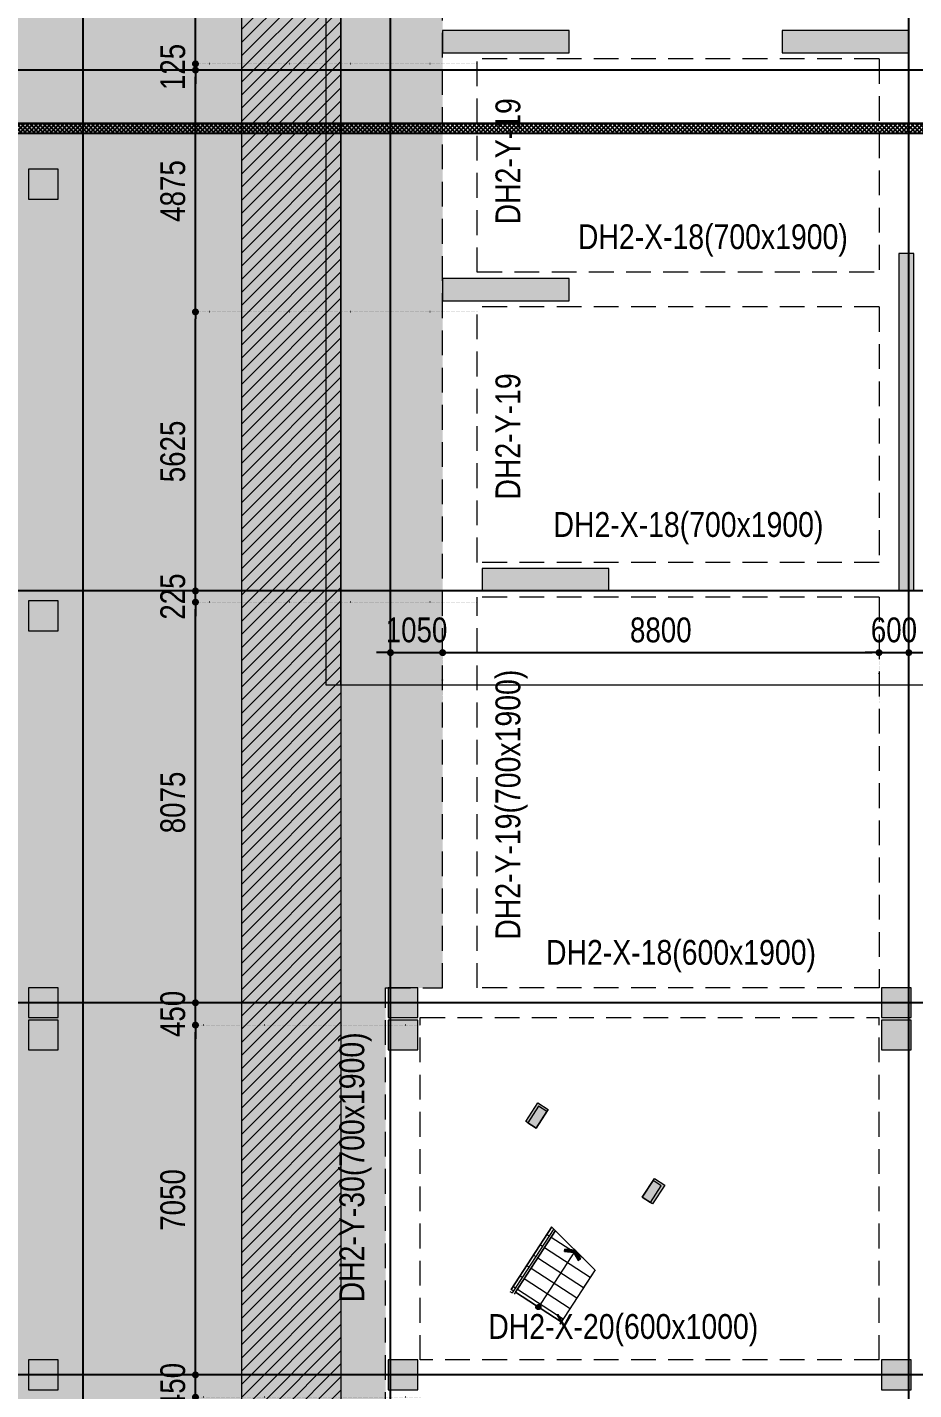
# Model space of a CAD drawing. Header units: millimetres. Extents: x 2356525 to 2927188, y -665534 to -417818.
# Drawn here: x 2771814 to 2789689, y -552231 to -524769 of the extents above; entities that cross this region are included whole.
import ezdxf
from ezdxf.enums import TextEntityAlignment as Align
from ezdxf.xclip import XClip

# ---------------------------------------------------------------- set-up
doc = ezdxf.new("R2010")
doc.units = ezdxf.units.MM
doc.header["$LTSCALE"] = 200
doc.header["$MEASUREMENT"] = 0
doc.header["$XCLIPFRAME"] = 0
for name, pattern in [('$1$HIDDEN', [0.375, 0.25, -0.125]), ('CHG_XX_Damsan_Ham 2$0$CHG_XX_Damsan_Ham 2$0$HIDDEN', [0.375, 0.25, -0.125]), ('CHG_XX_Damsan_Ham 2$0$MB Ham 2$0$Hidden21', [3, 2, -1]), ('CHG_XX_Luoi truc$0$MB_Luoi truc$0$Center101', [13, 10, -1, 1, -1]), ('DOT2', [0.125, 0, -0.125])]:
    doc.linetypes.add(name, pattern=pattern)
doc.layers.get('0').update_dxf_attribs({"lineweight": 9})
doc.layers.get('Defpoints').update_dxf_attribs({"color": 10, "lineweight": 0})
for name, color, linetype, lineweight in [('$0$KTV', 47, 'Continuous', 9), ("$1$'S_General_Hidden_1 Thin", 1, '$1$HIDDEN', 18), ('CHG_XX_Cot_Ham 2$0$NS-Pier-H2', 150, 'Continuous', 13), ('CHG_XX_Cot_Ham 2$0$NS-Pier-H2 @ 1', 150, 'Continuous', 13), ('CHG_XX_Cot_Ham 2$0$NS-Pier-H2 @ 150', 150, 'Continuous', 13), ("CHG_XX_Damsan_Ham 2$0$CHG_XX_Damsan_Ham 2$0$'S_General_Hidden_1 Thin", 1, 'CHG_XX_Damsan_Ham 2$0$CHG_XX_Damsan_Ham 2$0$HIDDEN', 18), ('CHG_XX_Damsan_Ham 2$0$CHG_XX_Damsan_Ham 2$0$DBAO', 3, 'Continuous', 13), ('CHG_XX_Damsan_Ham 2$0$CHG_XX_Damsan_Ham 2$0$DTE-MEP-H-SLAB TEXT', 3, 'Continuous', 0), ('CHG_XX_Damsan_Ham 2$0$CHG_XX_Damsan_Ham 2$0$HATCH', 154, 'Continuous', 9), ('CHG_XX_Damsan_Ham 2$0$CHG_XX_Damsan_Ham 2$0$mach ngung thi cong', 6, 'Continuous', 13), ('CHG_XX_Damsan_Ham 2$0$CHG_XX_Damsan_Ham 2$0$Start hatch', 8, 'Continuous', 25), ('CHG_XX_Damsan_Ham 2$0$HATCH', 57, 'Continuous', 9), ('CHG_XX_Damsan_Ham 2$0$mach ngung thi cong', 6, 'Continuous', 13), ('CHG_XX_Damsan_Ham 2$0$tam cap ram', 8, 'Continuous', 5), ('DBAO', 90, 'Continuous', 13), ('TEXT P X', 1, 'Continuous', 9), ('TEXT P Y', 2, 'Continuous', 15)]:
    doc.layers.add(name, color=color, linetype=linetype, lineweight=lineweight)
for name, color, linetype, lineweight, plot in [('CHG_XX_Cot_Ham 2$0$NS-Column-H2', 90, 'Continuous', 13, False), ('CHG_XX_Cot_Ham 2$0$NS-Column-H2 @ 1', 90, 'Continuous', 13, False), ('CHG_XX_Cot_Ham 2$0$NS-Column-H2 @ 150', 90, 'Continuous', 13, False)]:
    doc.layers.add(name, color=color, linetype=linetype, lineweight=lineweight, plot=plot)
for name, color, linetype in [("CHG_XX_Damsan_Ham 2$0$CHG_XX_Damsan_Ham 2$0$'S_General_Hatch_8", 8, 'Continuous'), ('CHG_XX_Damsan_Ham 2$0$CHG_XX_Damsan_Ham 2$0$MEP-00-GENERAL-35', 2, 'Continuous'), ('CHG_XX_Damsan_Ham 2$0$MB Ham 2$0$Staircase', 30, 'Continuous'), ('CHG_XX_Damsan_Ham 2$0$MB Ham 2$0$Staircase Hidden', 34, 'CHG_XX_Damsan_Ham 2$0$MB Ham 2$0$Hidden21'), ('CHG_XX_Luoi truc$0$Grid', 34, 'Continuous'), ('CHG_XX_Luoi truc$0$Grid Line', 251, 'CHG_XX_Luoi truc$0$MB_Luoi truc$0$Center101'), ('dim', 1, 'Continuous')]:
    doc.layers.add(name, color=color, linetype=linetype)
doc.styles.add('CHG_XX_Luoi truc$0$MB_Luoi truc$0$Grid A-F$0$VNI-HelveCB', font='')
doc.styles.add('MB_Luoi truc$0$Arial_C', font='arial.ttf', dxfattribs={"width": 0.8})
doc.styles.add('TTP-HelCon', font='')
doc.styles.get('CHG_XX_Luoi truc$0$MB_Luoi truc$0$Grid A-F$0$VNI-HelveCB').set_extended_font_data('VNI-Helve-Condense', bold=True)
doc.styles.get('TTP-HelCon').set_extended_font_data('VNI-Helve-Condense')
doc.dimstyles.new('200', dxfattribs={"dimscale": 200, "dimtxt": 2.5, "dimasz": 0.7, "dimexe": 0.0003, "dimexo": 0, "dimgap": 1, "dimtad": 1, "dimdec": 0, "dimzin": 12, "dimdsep": 46, "dimtxsty": 'MB_Luoi truc$0$Arial_C', "dimblk": 'MB_Luoi truc$0$_Dot', "dimcen": 0.5, "dimclrd": 256, "dimclre": 8, "dimclrt": 1, "dimadec": 0, "dimazin": 0, "dimtfac": 1, "dimtdec": 0, "dimtix": 1, "dimtmove": 2, "dimatfit": 3, "dimldrblk": 'MB_Luoi truc$0$HTT Arrow 30', "dimfxl": 1, "dimtolj": 1, "dimtzin": 0, "dimlwe": -1, "dimarcsym": 0})

# ---------------------------------------------------------------- blocks, each defined once
blk = doc.blocks.new('*U865')
at = {"layer": 'CHG_XX_Cot_Ham 2$0$NS-Column-H2 @ 1'}
h = blk.add_hatch(color=256, dxfattribs=at)
h.dxf.hatch_style = 1
h.paths.add_polyline_path([(-300, -300), (-300, 300), (300, 300), (300, -300)])
at = {"layer": 'CHG_XX_Cot_Ham 2$0$NS-Column-H2 @ 150'}
h = blk.add_hatch(color=256, dxfattribs=at)
h.dxf.hatch_style = 1
h.paths.add_polyline_path([(-300, -300), (-300, 300), (300, 300), (300, -300)])
blk = doc.blocks.new('CHG_XX_Cot_Ham 2$0$HoBoi_C600x600')
at = {"layer": 'CHG_XX_Cot_Ham 2$0$NS-Column-H2'}
blk.add_lwpolyline([(300, -300), (300, 300), (-300, 300), (-300, -300)], close=True, dxfattribs=at)
blk.add_blockref('*U865', (0, 0), dxfattribs=at)
blk = doc.blocks.new('*U864')
at = {"layer": 'CHG_XX_Cot_Ham 2$0$NS-Pier-H2 @ 1'}
h = blk.add_hatch(color=256, dxfattribs=at)
h.dxf.hatch_style = 1
h.paths.add_polyline_path([(450, 0), (0, 0), (0, -2550), (450, -2550)])
at = {"layer": 'CHG_XX_Cot_Ham 2$0$NS-Pier-H2 @ 150'}
h = blk.add_hatch(color=256, dxfattribs=at)
h.dxf.hatch_style = 1
h.paths.add_polyline_path([(450, 0), (0, 0), (0, -2550), (450, -2550)])
blk = doc.blocks.new('CHG_XX_Cot_Ham 2$0$Block A_C450x2250')
at = {"layer": 'CHG_XX_Cot_Ham 2$0$NS-Pier-H2'}
blk.add_lwpolyline([(450, -2550), (0, -2550), (0, 0), (450, 0)], close=True, dxfattribs=at)
blk.add_blockref('*U864', (0, 0), dxfattribs=at)
blk = doc.blocks.new('*U835')
at = {"layer": 'CHG_XX_Luoi truc$0$Grid Line'}
blk.add_line((0, 0), (0, 608), dxfattribs=at)
at = {"layer": 'CHG_XX_Luoi truc$0$Grid', "lineweight": -2, "style": 'CHG_XX_Luoi truc$0$MB_Luoi truc$0$Grid A-F$0$VNI-HelveCB'}
for tag, p in [('GRIDSUB', (0, 617)), ('GRID', (0, -9))]:
    blk.add_attdef(tag, text='', height=5, dxfattribs=at).set_placement(p, align=Align.MIDDLE)
blk = doc.blocks.new('*U837')
at = {"layer": 'CHG_XX_Luoi truc$0$Grid Line'}
blk.add_line((0, 0), (0, 438), dxfattribs=at)
at = {"layer": 'CHG_XX_Luoi truc$0$Grid', "lineweight": -2, "style": 'CHG_XX_Luoi truc$0$MB_Luoi truc$0$Grid A-F$0$VNI-HelveCB'}
for tag, p in [('GRIDSUB', (0, 447)), ('GRID', (0, -9))]:
    blk.add_attdef(tag, text='', height=5, dxfattribs=at).set_placement(p, align=Align.MIDDLE)
blk = doc.blocks.new('CHG_XX_Luoi truc')
at = {"layer": 'CHG_XX_Luoi truc$0$Grid', "xscale": 300, "yscale": 300, "zscale": 300}
for p in [(70650, -12747), (76850, -12747), (87300, -12747)]:
    blk.add_blockref('*U835', p, dxfattribs=at)
at = {"layer": 'CHG_XX_Luoi truc$0$Grid', "xscale": 300.0000000000013, "yscale": 300.0000000000013, "zscale": 300.0000000000013, "rotation": 90}
for p in [(110703, 84350), (110703, 73850), (110703, 65550), (110703, 58050)]:
    blk.add_blockref('*U837', p, dxfattribs=at)
blk = doc.blocks.new('CHG_XX_Cot_Ham 2')
at = {"layer": 'CHG_XX_Cot_Ham 2$0$NS-Column-H2'}
h = blk.add_hatch(color=256, dxfattribs=at)
h.paths.add_polyline_path([(79820.7, 63534.7), (80030.4, 63398.6), (79785.5, 63021.1), (79575.7, 63157.1)])
h.paths.add_polyline_path([(82169.6, 62010.7), (82379.3, 61874.6), (82134.4, 61497.1), (81924.7, 61633.2)])
at = {"layer": 'CHG_XX_Cot_Ham 2$0$NS-Pier-H2'}
h = blk.add_hatch(color=256, dxfattribs=at)
h.dxf.hatch_style = 1
h.paths.add_polyline_path([(99639.2, 163400), (-10900, 163400), (-10900, 85450), (-300, 85450), (-300, 84050), (32350, 84050), (32350, -9000), (103575.5, -9000), (106050, -6022), (106050, 158254.3)])
h.paths.add_polyline_path([(99533.7, 163100), (105750, 158110.4), (105750, 90450), (105650, 90450), (105750, 90450), (105750, 13850), (105750, 13722.3), (105750, -5913.6), (103434.7, -8700), (93599.8, -8700), (93299.8, -8700), (32650, -8700), (32650, 84350), (0, 84350), (0, 85750), (-10600, 85750), (-10600, 163100), (93600, 163100)], flags=16)
h = blk.add_hatch(color=256, dxfattribs=at)
h.dxf.hatch_style = 1
h.paths.add_polyline_path([(87402.9, 80650), (87102.9, 80650), (87102.9, 73850), (87402.9, 73850)])
at = {"layer": 'CHG_XX_Cot_Ham 2$0$NS-Column-H2'}
for points in [[(79820.7, 63534.7), (80030.4, 63398.6), (79785.5, 63021.1), (79575.7, 63157.1), (79820.7, 63534.7)], [(82169.6, 62010.7), (82379.3, 61874.6), (82134.4, 61497.1), (81924.7, 61633.2), (82169.6, 62010.7)]]:
    blk.add_lwpolyline(points, dxfattribs=at)
at = {"layer": 'CHG_XX_Cot_Ham 2$0$NS-Pier-H2'}
blk.add_lwpolyline([(87400, 80650), (87100, 80650), (87100, 73850), (87400, 73850)], close=True, dxfattribs=at)
at = {"layer": 'CHG_XX_Cot_Ham 2$0$NS-Column-H2'}
for p in [(69850, 82050), (69850, 73350), (69850, 65550), (77100, 65550), (87050, 65550), (69850, 64900), (77100, 64900), (87050, 64900), (69850, 58050), (77100, 58050), (87050, 58050)]:
    blk.add_blockref('CHG_XX_Cot_Ham 2$0$HoBoi_C600x600', p, dxfattribs=at)
at = {"layer": 'CHG_XX_Cot_Ham 2$0$NS-Pier-H2'}
blk.add_blockref('CHG_XX_Luoi truc', (0, 0), dxfattribs=at)
at = {"layer": 'CHG_XX_Cot_Ham 2$0$NS-Pier-H2', "xscale": -1, "rotation": 90}
for p in [(77900, 85150), (84750, 85150), (77900, 80150), (78700, 74300)]:
    blk.add_blockref('CHG_XX_Cot_Ham 2$0$Block A_C450x2250', p, dxfattribs=at)
blk = doc.blocks.new('MB_Luoi truc$0$_Dot')
at = {"color": 0, "linetype": 'ByBlock', "lineweight": -2}
blk.add_line((-0.5, 0), (-1, 0), dxfattribs=at)
at = {"color": 0, "linetype": 'ByBlock', "const_width": 0.5}
blk.add_lwpolyline([(-0.25, 0, 1), (0.25, 0, 1)], format="xyb", close=True, dxfattribs=at)
blk = doc.blocks.new('*D236')
at = {"layer": 'Defpoints', "color": 0, "transparency": 16777216}
for p in [(2775206, -551931), (2779689, -551931), (2779739, -552381)]:
    blk.add_point(p, dxfattribs=at)
at = {"layer": 'dim', "lineweight": -2, "transparency": 16777216}
for p, q in [((2775206, -551791), (2775206, -551651)), ((2775206, -552381), (2775206, -551931)), ((2775206, -552521), (2775206, -552661))]:
    blk.add_line(p, q, dxfattribs=at)
at = {"layer": 'dim', "color": 8, "linetype": 'DOT2', "transparency": 16777216}
for p, q in [((2779689, -551931), (2775206, -551931)), ((2779739, -552381), (2775206, -552381))]:
    blk.add_line(p, q, dxfattribs=at)
at = {"layer": 'dim', "lineweight": -2, "transparency": 16777216, "xscale": 140, "yscale": 140, "zscale": 140}
for p, rotation in [((2775206, -551931), 270), ((2775206, -552381), 90)]:
    blk.add_blockref('MB_Luoi truc$0$_Dot', p, dxfattribs=dict(at, rotation=rotation))
at = {"layer": 'dim', "color": 1, "transparency": 16777216, "insert": (2774751, -552156), "char_height": 500, "attachment_point": 5, "rotation": 90, "style": 'MB_Luoi truc$0$Arial_C'}
blk.add_mtext('\\A1;450', dxfattribs=at)
blk = doc.blocks.new('MB_Luoi truc$0$HTT Arrow 30')
blk.add_hatch(color=256).paths.add_polyline_path([(-2.5, 0.375), (-2.5, -0.375), (0, 0)])
at = {"color": 0, "linetype": 'ByBlock', "lineweight": -2}
for p, q in [((0, 0), (-2.5, 0.375)), ((-2.5, -0.375), (-2.5, 0.375)), ((0, 0), (-2.5, -0.375))]:
    blk.add_line(p, q, dxfattribs=at)
blk = doc.blocks.new('*D237')
at = {"layer": 'Defpoints', "color": 0, "transparency": 16777216}
for p in [(2775206, -544881), (2779739, -544881), (2779689, -551931)]:
    blk.add_point(p, dxfattribs=at)
at = {"layer": 'dim', "color": 8, "linetype": 'DOT2', "transparency": 16777216}
for p, q in [((2779739, -544881), (2775206, -544881)), ((2779689, -551931), (2775206, -551931))]:
    blk.add_line(p, q, dxfattribs=at)
at = {"layer": 'dim', "lineweight": -2, "transparency": 16777216}
blk.add_line((2775206, -551791), (2775206, -545021), dxfattribs=at)
at = {"layer": 'dim', "lineweight": -2, "transparency": 16777216, "xscale": 140, "yscale": 140, "zscale": 140}
for p, rotation in [((2775206, -544881), 90), ((2775206, -551931), 270)]:
    blk.add_blockref('MB_Luoi truc$0$_Dot', p, dxfattribs=dict(at, rotation=rotation))
at = {"layer": 'dim', "color": 1, "transparency": 16777216, "insert": (2774751, -548406), "char_height": 500, "attachment_point": 5, "rotation": 90, "style": 'MB_Luoi truc$0$Arial_C'}
blk.add_mtext('\\A1;7050', dxfattribs=at)
blk = doc.blocks.new('*D238')
at = {"layer": 'Defpoints', "color": 0, "transparency": 16777216}
for p in [(2775206, -544431), (2779089, -544431), (2779739, -544881)]:
    blk.add_point(p, dxfattribs=at)
at = {"layer": 'dim', "lineweight": -2, "transparency": 16777216}
for p, q in [((2775206, -544291), (2775206, -544151)), ((2775206, -544881), (2775206, -544431)), ((2775206, -545021), (2775206, -545161))]:
    blk.add_line(p, q, dxfattribs=at)
at = {"layer": 'dim', "color": 8, "linetype": 'DOT2', "transparency": 16777216}
for p, q in [((2779089, -544431), (2775206, -544431)), ((2779739, -544881), (2775206, -544881))]:
    blk.add_line(p, q, dxfattribs=at)
at = {"layer": 'dim', "lineweight": -2, "transparency": 16777216, "xscale": 140, "yscale": 140, "zscale": 140}
for p, rotation in [((2775206, -544431), 270), ((2775206, -544881), 90)]:
    blk.add_blockref('MB_Luoi truc$0$_Dot', p, dxfattribs=dict(at, rotation=rotation))
at = {"layer": 'dim', "color": 1, "transparency": 16777216, "insert": (2774751, -544656), "char_height": 500, "attachment_point": 5, "rotation": 90, "style": 'MB_Luoi truc$0$Arial_C'}
blk.add_mtext('\\A1;450', dxfattribs=at)
blk = doc.blocks.new('*D239')
at = {"layer": 'Defpoints', "color": 0, "transparency": 16777216}
for p in [(2775206, -536356), (2780889, -536356), (2779089, -544431)]:
    blk.add_point(p, dxfattribs=at)
at = {"layer": 'dim', "color": 8, "linetype": 'DOT2', "transparency": 16777216}
for p, q in [((2780889, -536356), (2775206, -536356)), ((2779089, -544431), (2775206, -544431))]:
    blk.add_line(p, q, dxfattribs=at)
at = {"layer": 'dim', "lineweight": -2, "transparency": 16777216}
blk.add_line((2775206, -544291), (2775206, -536496), dxfattribs=at)
at = {"layer": 'dim', "lineweight": -2, "transparency": 16777216, "xscale": 140, "yscale": 140, "zscale": 140}
for p, rotation in [((2775206, -536356), 90), ((2775206, -544431), 270)]:
    blk.add_blockref('MB_Luoi truc$0$_Dot', p, dxfattribs=dict(at, rotation=rotation))
at = {"layer": 'dim', "color": 1, "transparency": 16777216, "insert": (2774751, -540394), "char_height": 500, "attachment_point": 5, "rotation": 90, "style": 'MB_Luoi truc$0$Arial_C'}
blk.add_mtext('\\A1;8075', dxfattribs=at)
blk = doc.blocks.new('*D240')
at = {"layer": 'Defpoints', "color": 0, "transparency": 16777216}
for p in [(2775206, -536131), (2780989, -536131), (2780889, -536356)]:
    blk.add_point(p, dxfattribs=at)
at = {"layer": 'dim', "lineweight": -2, "transparency": 16777216}
for p, q in [((2775206, -535991), (2775206, -535851)), ((2775206, -536356), (2775206, -536131)), ((2775206, -536496), (2775206, -536636))]:
    blk.add_line(p, q, dxfattribs=at)
at = {"layer": 'dim', "color": 8, "linetype": 'DOT2', "transparency": 16777216}
for p, q in [((2780989, -536131), (2775206, -536131)), ((2780889, -536356), (2775206, -536356))]:
    blk.add_line(p, q, dxfattribs=at)
at = {"layer": 'dim', "lineweight": -2, "transparency": 16777216, "xscale": 140, "yscale": 140, "zscale": 140}
for p, rotation in [((2775206, -536131), 270), ((2775206, -536356), 90)]:
    blk.add_blockref('MB_Luoi truc$0$_Dot', p, dxfattribs=dict(at, rotation=rotation))
at = {"layer": 'dim', "color": 1, "transparency": 16777216, "insert": (2774751, -536244), "char_height": 500, "attachment_point": 5, "rotation": 90, "style": 'MB_Luoi truc$0$Arial_C'}
blk.add_mtext('\\A1;225', dxfattribs=at)
blk = doc.blocks.new('*D241')
at = {"layer": 'Defpoints', "color": 0, "transparency": 16777216}
for p in [(2775206, -530506), (2780889, -530506), (2780989, -536131)]:
    blk.add_point(p, dxfattribs=at)
at = {"layer": 'dim', "color": 8, "linetype": 'DOT2', "transparency": 16777216}
for p, q in [((2780889, -530506), (2775206, -530506)), ((2780989, -536131), (2775206, -536131))]:
    blk.add_line(p, q, dxfattribs=at)
at = {"layer": 'dim', "lineweight": -2, "transparency": 16777216}
blk.add_line((2775206, -535991), (2775206, -530646), dxfattribs=at)
at = {"layer": 'dim', "lineweight": -2, "transparency": 16777216, "xscale": 140, "yscale": 140, "zscale": 140}
for p, rotation in [((2775206, -530506), 90), ((2775206, -536131), 270)]:
    blk.add_blockref('MB_Luoi truc$0$_Dot', p, dxfattribs=dict(at, rotation=rotation))
at = {"layer": 'dim', "color": 1, "transparency": 16777216, "insert": (2774751, -533319), "char_height": 500, "attachment_point": 5, "rotation": 90, "style": 'MB_Luoi truc$0$Arial_C'}
blk.add_mtext('\\A1;5625', dxfattribs=at)
blk = doc.blocks.new('*D242')
at = {"layer": 'Defpoints', "color": 0, "transparency": 16777216}
for p in [(2775206, -525631), (2780889, -525631), (2780889, -530506)]:
    blk.add_point(p, dxfattribs=at)
at = {"layer": 'dim', "color": 8, "linetype": 'DOT2', "transparency": 16777216}
for p, q in [((2780889, -525631), (2775206, -525631)), ((2780889, -530506), (2775206, -530506))]:
    blk.add_line(p, q, dxfattribs=at)
at = {"layer": 'dim', "lineweight": -2, "transparency": 16777216}
blk.add_line((2775206, -530366), (2775206, -525771), dxfattribs=at)
at = {"layer": 'dim', "lineweight": -2, "transparency": 16777216, "xscale": 140, "yscale": 140, "zscale": 140}
for p, rotation in [((2775206, -525631), 90), ((2775206, -530506), 270)]:
    blk.add_blockref('MB_Luoi truc$0$_Dot', p, dxfattribs=dict(at, rotation=rotation))
at = {"layer": 'dim', "color": 1, "transparency": 16777216, "insert": (2774751, -528069), "char_height": 500, "attachment_point": 5, "rotation": 90, "style": 'MB_Luoi truc$0$Arial_C'}
blk.add_mtext('\\A1;4875', dxfattribs=at)
blk = doc.blocks.new('*D243')
at = {"layer": 'Defpoints', "color": 0, "transparency": 16777216}
for p in [(2775206, -525506), (2780889, -525506), (2780889, -525631)]:
    blk.add_point(p, dxfattribs=at)
at = {"layer": 'dim', "lineweight": -2, "transparency": 16777216}
for p, q in [((2775206, -525366), (2775206, -525226)), ((2775206, -525631), (2775206, -525506)), ((2775206, -525771), (2775206, -525911))]:
    blk.add_line(p, q, dxfattribs=at)
at = {"layer": 'dim', "color": 8, "linetype": 'DOT2', "transparency": 16777216}
for p, q in [((2780889, -525506), (2775206, -525506)), ((2780889, -525631), (2775206, -525631))]:
    blk.add_line(p, q, dxfattribs=at)
at = {"layer": 'dim', "lineweight": -2, "transparency": 16777216, "xscale": 140, "yscale": 140, "zscale": 140}
for p, rotation in [((2775206, -525506), 270), ((2775206, -525631), 90)]:
    blk.add_blockref('MB_Luoi truc$0$_Dot', p, dxfattribs=dict(at, rotation=rotation))
at = {"layer": 'dim', "color": 1, "transparency": 16777216, "insert": (2774751, -525569), "char_height": 500, "attachment_point": 5, "rotation": 90, "style": 'MB_Luoi truc$0$Arial_C'}
blk.add_mtext('\\A1;125', dxfattribs=at)
blk = doc.blocks.new('*D244')
at = {"layer": 'Defpoints', "color": 0, "transparency": 16777216}
for p in [(2775206, -520831), (2778939, -520831), (2780889, -525506)]:
    blk.add_point(p, dxfattribs=at)
at = {"layer": 'dim', "color": 8, "linetype": 'DOT2', "transparency": 16777216}
for p, q in [((2778939, -520831), (2775206, -520831)), ((2780889, -525506), (2775206, -525506))]:
    blk.add_line(p, q, dxfattribs=at)
at = {"layer": 'dim', "lineweight": -2, "transparency": 16777216}
blk.add_line((2775206, -525366), (2775206, -520971), dxfattribs=at)
at = {"layer": 'dim', "lineweight": -2, "transparency": 16777216, "xscale": 140, "yscale": 140, "zscale": 140}
for p, rotation in [((2775206, -520831), 90), ((2775206, -525506), 270)]:
    blk.add_blockref('MB_Luoi truc$0$_Dot', p, dxfattribs=dict(at, rotation=rotation))
at = {"layer": 'dim', "color": 1, "transparency": 16777216, "insert": (2774751, -523169), "char_height": 500, "attachment_point": 5, "rotation": 90, "style": 'MB_Luoi truc$0$Arial_C'}
blk.add_mtext('\\A1;4675', dxfattribs=at)
blk = doc.blocks.new('*D351')
at = {"layer": 'Defpoints', "color": 0, "transparency": 16777216}
for p in [(2780189, -537374), (2779139, -538578), (2780189, -538578)]:
    blk.add_point(p, dxfattribs=at)
at = {"layer": 'dim', "lineweight": -2, "transparency": 16777216}
for p, q in [((2778999, -537374), (2778859, -537374)), ((2779139, -537374), (2780189, -537374)), ((2780329, -537374), (2780469, -537374))]:
    blk.add_line(p, q, dxfattribs=at)
at = {"layer": 'dim', "color": 8, "linetype": 'DOT2', "transparency": 16777216}
for p, q in [((2779139, -538578), (2779139, -537374)), ((2780189, -538578), (2780189, -537374))]:
    blk.add_line(p, q, dxfattribs=at)
at = {"layer": 'dim', "lineweight": -2, "transparency": 16777216, "xscale": 140, "yscale": 140, "zscale": 140}
blk.add_blockref('MB_Luoi truc$0$_Dot', (2779139, -537374), dxfattribs=at)
at = {"layer": 'dim', "lineweight": -2, "transparency": 16777216, "xscale": 140, "yscale": 140, "zscale": 140, "rotation": 180}
blk.add_blockref('MB_Luoi truc$0$_Dot', (2780189, -537374), dxfattribs=at)
at = {"layer": 'dim', "color": 1, "transparency": 16777216, "insert": (2779664, -536919), "char_height": 500, "attachment_point": 5, "style": 'MB_Luoi truc$0$Arial_C'}
blk.add_mtext('\\A1;1050', dxfattribs=at)
blk = doc.blocks.new('*D352')
at = {"layer": 'Defpoints', "color": 0, "transparency": 16777216}
for p in [(2788989, -537374), (2788989, -538375), (2780189, -538578)]:
    blk.add_point(p, dxfattribs=at)
at = {"layer": 'dim', "color": 8, "linetype": 'DOT2', "transparency": 16777216}
for p, q in [((2780189, -538578), (2780189, -537374)), ((2788989, -538375), (2788989, -537374))]:
    blk.add_line(p, q, dxfattribs=at)
at = {"layer": 'dim', "lineweight": -2, "transparency": 16777216}
blk.add_line((2780329, -537374), (2788849, -537374), dxfattribs=at)
at = {"layer": 'dim', "lineweight": -2, "transparency": 16777216, "xscale": 140, "yscale": 140, "zscale": 140, "rotation": 180}
blk.add_blockref('MB_Luoi truc$0$_Dot', (2780189, -537374), dxfattribs=at)
at = {"layer": 'dim', "lineweight": -2, "transparency": 16777216, "xscale": 140, "yscale": 140, "zscale": 140}
blk.add_blockref('MB_Luoi truc$0$_Dot', (2788989, -537374), dxfattribs=at)
at = {"layer": 'dim', "color": 1, "transparency": 16777216, "insert": (2784589, -536919), "char_height": 500, "attachment_point": 5, "style": 'MB_Luoi truc$0$Arial_C'}
blk.add_mtext('\\A1;8800', dxfattribs=at)
blk = doc.blocks.new('*D353')
at = {"layer": 'Defpoints', "color": 0, "transparency": 16777216}
for p in [(2789589, -537374), (2788989, -538375), (2789589, -538375)]:
    blk.add_point(p, dxfattribs=at)
at = {"layer": 'dim', "lineweight": -2, "transparency": 16777216}
for p, q in [((2788849, -537374), (2788709, -537374)), ((2788989, -537374), (2789589, -537374)), ((2789729, -537374), (2789869, -537374))]:
    blk.add_line(p, q, dxfattribs=at)
at = {"layer": 'dim', "color": 8, "linetype": 'DOT2', "transparency": 16777216}
for p, q in [((2788989, -538375), (2788989, -537374)), ((2789589, -538375), (2789589, -537374))]:
    blk.add_line(p, q, dxfattribs=at)
at = {"layer": 'dim', "lineweight": -2, "transparency": 16777216, "xscale": 140, "yscale": 140, "zscale": 140}
blk.add_blockref('MB_Luoi truc$0$_Dot', (2788989, -537374), dxfattribs=at)
at = {"layer": 'dim', "lineweight": -2, "transparency": 16777216, "xscale": 140, "yscale": 140, "zscale": 140, "rotation": 180}
blk.add_blockref('MB_Luoi truc$0$_Dot', (2789589, -537374), dxfattribs=at)
at = {"layer": 'dim', "color": 1, "transparency": 16777216, "insert": (2789289, -536919), "char_height": 500, "attachment_point": 5, "style": 'MB_Luoi truc$0$Arial_C'}
blk.add_mtext('\\A1;600', dxfattribs=at)
blk = doc.blocks.new('*D354')
at = {"layer": 'Defpoints', "color": 0, "transparency": 16777216}
for p in [(2799839, -537374), (2789589, -538375), (2799839, -539376)]:
    blk.add_point(p, dxfattribs=at)
at = {"layer": 'dim', "color": 8, "linetype": 'DOT2', "transparency": 16777216}
for p, q in [((2789589, -538375), (2789589, -537374)), ((2799839, -539376), (2799839, -537374))]:
    blk.add_line(p, q, dxfattribs=at)
at = {"layer": 'dim', "lineweight": -2, "transparency": 16777216}
blk.add_line((2789729, -537374), (2799699, -537374), dxfattribs=at)
at = {"layer": 'dim', "lineweight": -2, "transparency": 16777216, "xscale": 140, "yscale": 140, "zscale": 140, "rotation": 180}
blk.add_blockref('MB_Luoi truc$0$_Dot', (2789589, -537374), dxfattribs=at)
at = {"layer": 'dim', "lineweight": -2, "transparency": 16777216, "xscale": 140, "yscale": 140, "zscale": 140}
blk.add_blockref('MB_Luoi truc$0$_Dot', (2799839, -537374), dxfattribs=at)
at = {"layer": 'dim', "color": 1, "transparency": 16777216, "insert": (2794714, -536919), "char_height": 500, "attachment_point": 5, "style": 'MB_Luoi truc$0$Arial_C'}
blk.add_mtext('\\A1;10250', dxfattribs=at)
blk = doc.blocks.new('$0$CHG_XX_Damsan_Ham 2$0$MB Ham 2$0$Arrow 60')
at = {"linetype": 'ByBlock', "lineweight": -2}
h = blk.add_hatch(color=0, dxfattribs=at)
h.paths.add_polyline_path([(1.88, 0.94), (1.65, 1.38), (0, 0.56), (-1.65, 1.38), (-1.88, 0.94), (0, 0)], flags=17)
h.paths.add_polyline_path([(1.65, 1.38), (1.88, 0.94), (0, 0), (-1.88, 0.94), (-1.65, 1.38), (0, 0.56)])
blk.add_hatch(color=0, dxfattribs=at).paths.add_polyline_path([(1.65, 1.38), (1.88, 0.94), (0, 0), (-1.88, 0.94), (-1.65, 1.38), (0, 0.56)])
at = {"color": 0, "linetype": 'ByBlock', "lineweight": -2}
blk.add_lwpolyline([(1.65, 1.38), (1.88, 0.94), (0, 0), (-1.88, 0.94), (-1.65, 1.38), (0, 0.56)], close=True, dxfattribs=at)
blk = doc.blocks.new('CHG_XX_Damsan_Ham 2$0$CHG_XX_Damsan_Ham 2$0$sdfsgdh')
at = {"layer": 'CHG_XX_Damsan_Ham 2$0$CHG_XX_Damsan_Ham 2$0$Start hatch', "ltscale": 0.5}
h = blk.add_hatch(dxfattribs=at)
h.set_pattern_fill('ANSI37', color=256, scale=500)
h.paths.add_polyline_path([(103600, -77624), (75191, -77624), (75191, -77824), (103600, -77824)])
at = {"layer": 'CHG_XX_Damsan_Ham 2$0$CHG_XX_Damsan_Ham 2$0$MEP-00-GENERAL-35'}
for p, q in [((75191, -77624), (103600, -77624)), ((74591, -77824), (103600, -77824))]:
    blk.add_line(p, q, dxfattribs=at)
blk = doc.blocks.new('CHG_XX_Damsan_Ham 2$0$MB Ham 2$0$Arrow 60')
at = {"linetype": 'ByBlock', "lineweight": -2}
h = blk.add_hatch(color=0, dxfattribs=at)
h.paths.add_polyline_path([(1.88, 0.94), (1.65, 1.38), (0, 0.56), (-1.65, 1.38), (-1.88, 0.94), (0, 0)], flags=17)
h.paths.add_polyline_path([(1.65, 1.38), (1.88, 0.94), (0, 0), (-1.88, 0.94), (-1.65, 1.38), (0, 0.56)])
blk.add_hatch(color=0, dxfattribs=at).paths.add_polyline_path([(1.65, 1.38), (1.88, 0.94), (0, 0), (-1.88, 0.94), (-1.65, 1.38), (0, 0.56)])
at = {"color": 0, "linetype": 'ByBlock', "lineweight": -2}
blk.add_lwpolyline([(1.65, 1.38), (1.88, 0.94), (0, 0), (-1.88, 0.94), (-1.65, 1.38), (0, 0.56)], close=True, dxfattribs=at)
blk = doc.blocks.new('CHG_XX_Damsan_Ham 2$0$MB Ham 2$0$Dot')
at = {"linetype": 'ByBlock', "lineweight": -2}
h = blk.add_hatch(color=0, dxfattribs=at)
edge = h.paths.add_edge_path()
edge.add_arc((0, 0), 0.5, 0, 360)
at = {"color": 0, "linetype": 'ByBlock', "lineweight": -2}
blk.add_line((0, -1), (0, 1), dxfattribs=at)
blk.add_circle((0, 0), 0.5, dxfattribs=at)
blk = doc.blocks.new('*U854')
at = {"layer": 'CHG_XX_Damsan_Ham 2$0$tam cap ram'}
h = blk.add_hatch(dxfattribs=at)
h.set_pattern_fill('_USER', color=256, scale=250, angle=90, pattern_type=0)
h.set_pattern_definition([(90, (2200, 2550), (-250, 2e-14), [])])
h.paths.add_polyline_path([(1200, 2550), (3200, 2550), (3200, 1450), (1200, 1450)])
h.paths.add_polyline_path([(1200, 1400), (3200, 1400), (3200, 1350), (1200, 1350)])
h.paths.add_polyline_path([(1200, 1200), (3200, 1200), (3200, 1150), (1200, 1150)])
h.paths.add_polyline_path([(1200, 1100), (3200, 1100), (3200, 0), (1200, 0)])
at = {"layer": 'CHG_XX_Damsan_Ham 2$0$MB Ham 2$0$Staircase'}
for p, q in [((1200, 0), (1200, 1100)), ((3200, 0), (3200, 1100)), ((0, 0), (4400, 0))]:
    blk.add_line(p, q, dxfattribs=at)
at = {"layer": 'CHG_XX_Damsan_Ham 2$0$MB Ham 2$0$Staircase Hidden'}
for p, q in [((4400, 2550), (4400, 0)), ((4400, 1200), (4400, 1350))]:
    blk.add_line(p, q, dxfattribs=at)
at = {"layer": 'CHG_XX_Damsan_Ham 2$0$tam cap ram'}
for p, q in [((0, 0), (0, 2550)), ((0, 2550), (4400, 2550)), ((1200, 1450), (1200, 2550)), ((1598, 1350), (1848, 2550)), ((1700, 1350), (1950, 2550)), ((3200, 1450), (3200, 2550)), ((600, 550), (600, 2000)), ((600, 2000), (3800, 2000)), ((3800, 550), (3800, 2000)), ((1100, 1100), (1100, 1450)), ((1100, 1450), (3300, 1450)), ((1150, 1150), (1150, 1400)), ((1150, 1400), (3250, 1400)), ((1200, 1150), (1200, 1400)), ((1200, 1400), (1200, 1350)), ((3200, 1150), (3200, 1400)), ((3250, 1150), (3250, 1400)), ((3300, 1100), (3300, 1450)), ((1100, 1100), (3300, 1100)), ((1150, 1150), (3250, 1150)), ((1200, 1350), (3200, 1350)), ((1200, 1200), (3200, 1200)), ((1200, 1200), (1200, 1150)), ((600, 550), (3800, 550))]:
    blk.add_line(p, q, dxfattribs=at)
for points in [[(1200, 2550), (3200, 2550), (3200, 1450), (1200, 1450)], [(1200, 1400), (3200, 1400), (3200, 1350), (1200, 1350)], [(1200, 1200), (3200, 1200), (3200, 1150), (1200, 1150)], [(1200, 1100), (3200, 1100), (3200, 0), (1200, 0)]]:
    blk.add_lwpolyline(points, close=True, dxfattribs=at)
for centre, start, end in [((1200, 1350), 90, 180), ((3200, 1350), 0, 90), ((1200, 1200), 180, 270), ((3200, 1200), 270, 0)]:
    blk.add_arc(centre, 1200, start, end, dxfattribs=at)
at = {"layer": 'CHG_XX_Damsan_Ham 2$0$tam cap ram', "yscale": 100, "zscale": 100}
for name, p, xscale, rotation in [('CHG_XX_Damsan_Ham 2$0$MB Ham 2$0$Arrow 60', (1835, 2000), 100, 270), ('CHG_XX_Damsan_Ham 2$0$MB Ham 2$0$Dot', (3200, 2000), 100, 270), ('CHG_XX_Damsan_Ham 2$0$MB Ham 2$0$Arrow 60', (3200, 550), -100, 90)]:
    blk.add_blockref(name, p, dxfattribs=dict(at, xscale=xscale, rotation=rotation))
blk = doc.blocks.new('CHG_XX_Damsan_Ham 2$0$ArchStaireH2')
ref = blk.add_blockref('*U854', (67645, -77861), dxfattribs=dict(rotation=237.0225098971513))
XClip(ref).set_block_clipping_path([(3250, 1350), (3249.9999999999, 2550), (1945, 2550), (1695, 1350)])
blk = doc.blocks.new('CHG_XX_Damsan_Ham 2', base_point=(3089256, -609981))
at = {"layer": "CHG_XX_Damsan_Ham 2$0$CHG_XX_Damsan_Ham 2$0$'S_General_Hatch_8"}
h = blk.add_hatch(dxfattribs=at)
h.set_pattern_fill('CROSS', color=256, scale=2000)
edge = h.paths.add_edge_path()
edge.add_line((76750, 42625), (76750, 65250))
edge.add_line((76750, 65250), (76750, 65850))
edge.add_line((76750, 65850), (77900, 65850))
edge.add_line((77900, 65850), (77900, 89350))
edge.add_line((77900, 89350), (76850, 89350))
edge.add_line((76850, 89350), (76850, 90650))
edge.add_line((76850, 90650), (76852, 131950))
edge.add_line((76852, 131950), (51950, 131950))
edge.add_line((51950, 131950), (51950, 130600))
edge.add_line((51950, 130600), (22700, 130600))
edge.add_line((22700, 130600), (22700, 84050))
edge.add_line((22700, 84050), (32350, 84050))
edge.add_line((32350, 84050), (32350, 22700))
edge.add_line((32350, 22700), (76500, 22700))
edge.add_line((76500, 22700), (76500, 23518))
edge.add_line((76500, 23518), (76750, 23518))
edge.add_line((76750, 23518), (76750, 42625))
edge.add_line((76750, 42625), (76750, 43198))
at = {"layer": 'CHG_XX_Damsan_Ham 2$0$CHG_XX_Damsan_Ham 2$0$HATCH'}
h = blk.add_hatch(dxfattribs=at)
h.set_pattern_fill('ANSI31', color=256, scale=1500)
h.set_pattern_definition([(45, (-2702289.21, 609981.01), (-132.582521, 132.582521), [])])
h.paths.add_polyline_path([(32350, 25700), (73852, 25700), (73852, 127600), (25700, 127600), (25700, 84350), (23700, 84350), (23700, 129600), (75851, 129600), (75851, 23700), (32350, 23700)])
at = {"layer": "CHG_XX_Damsan_Ham 2$0$CHG_XX_Damsan_Ham 2$0$'S_General_Hidden_1 Thin", "ltscale": 10}
for p, q in [((77900, 65850), (77900, 89350)), ((78600, 80275), (78600, 84575)), ((86700, 84575), (78600, 84575)), ((86700, 84575), (86700, 80275)), ((86600, 80275), (78600, 80275)), ((78600, 74425), (78600, 79575)), ((86700, 79575), (78600, 79575)), ((86700, 79575), (86700, 74425)), ((86700, 74425), (78600, 74425)), ((86700, 73725), (78600, 73725)), ((78600, 65850), (78600, 73725)), ((77450, 58350), (77450, 65250)), ((77450, 65250), (86700, 65250)), ((86700, 58350), (86700, 65250)), ((86700, 58350), (77450, 58350))]:
    blk.add_line(p, q, dxfattribs=at)
for points in [[(86700, 73725), (86700, 65850), (78600, 65850)], [(32350, 22700), (76597, 22700), (76750, 24350), (76750, 32950), (76750, 40700), (76750, 65850), (77900, 65850)]]:
    blk.add_lwpolyline(points, dxfattribs=at)
at = {"layer": 'CHG_XX_Damsan_Ham 2$0$CHG_XX_Damsan_Ham 2$0$HATCH'}
blk.add_lwpolyline([(32350, 25700), (73852, 25700), (73852, 127600), (25700, 127600), (25700, 84350), (23700, 84350), (23700, 129600), (75851, 129600), (75851, 23700), (32350, 23700), (32350, 25700)], dxfattribs=at)
at = {"layer": 'CHG_XX_Damsan_Ham 2$0$CHG_XX_Damsan_Ham 2$0$mach ngung thi cong'}
blk.add_lwpolyline([(23700, 90148), (-100, 90150), (-100, 153400), (99650, 153400), (99650, 71950), (75851, 71950), (75851, 88800), (75851, 88800), (75851, 129600), (23700, 129600)], close=True, dxfattribs=at)
at = {"layer": 'CHG_XX_Damsan_Ham 2$0$mach ngung thi cong'}
blk.add_lwpolyline([(23900, 90148), (-100, 90150), (-100, 153400), (99650, 153400), (99650, 71950), (75549, 71950), (75549, 88800), (75549, 88800), (75549, 129500), (23900, 129500)], close=True, dxfattribs=at)
at = {"layer": 'CHG_XX_Damsan_Ham 2$0$CHG_XX_Damsan_Ham 2$0$DBAO'}
blk.add_blockref('CHG_XX_Cot_Ham 2', (0, 0), dxfattribs=at)
at = {"layer": 'CHG_XX_Damsan_Ham 2$0$CHG_XX_Damsan_Ham 2$0$DTE-MEP-H-SLAB TEXT'}
blk.add_blockref('CHG_XX_Damsan_Ham 2$0$CHG_XX_Damsan_Ham 2$0$sdfsgdh', (-10700, 160900), dxfattribs=at)
at = {"layer": 'CHG_XX_Damsan_Ham 2$0$HATCH'}
for name, p in [('CHG_XX_Cot_Ham 2', (0, 0)), ('CHG_XX_Damsan_Ham 2$0$ArchStaireH2', (12250, 141050))]:
    blk.add_blockref(name, p, dxfattribs=at)

msp = doc.modelspace()

# ---------------------------------------------------------------- hatches: boundary and pattern name
at = {"layer": '$0$KTV'}
for points in [[(2781906.9, -546851.1), (2782074.7, -546959.9), (2782292.4, -546624.4), (2782124.6, -546515.5)], [(2781906.9, -546851.1), (2782074.7, -546959.9), (2782292.4, -546624.4), (2782124.6, -546515.5)], [(2784213.9, -548347.8), (2784381.7, -548456.7), (2784599.4, -548121.1), (2784431.6, -548012.3)], [(2784213.9, -548347.8), (2784381.7, -548456.7), (2784599.4, -548121.1), (2784431.6, -548012.3)]]:
    msp.add_hatch(color=256, dxfattribs=at).paths.add_polyline_path(points)

# ---------------------------------------------------------------- linework, layer by layer
for points in [[(2781906.9, -546851.1), (2782074.7, -546959.9), (2782292.4, -546624.4), (2782124.6, -546515.5)], [(2781906.9, -546851.1), (2782074.7, -546959.9), (2782292.4, -546624.4), (2782124.6, -546515.5)], [(2784213.9, -548347.8), (2784381.7, -548456.7), (2784599.4, -548121.1), (2784431.6, -548012.3)], [(2784213.9, -548347.8), (2784381.7, -548456.7), (2784599.4, -548121.1), (2784431.6, -548012.3)]]:
    msp.add_lwpolyline(points, close=True, dxfattribs=at)

# ---------------------------------------------------------------- block references
at = {"layer": "$1$'S_General_Hidden_1 Thin", "ltscale": 10, "xscale": -100, "yscale": 100, "zscale": 100, "rotation": 147.022500885539}
msp.add_blockref('$0$CHG_XX_Damsan_Ham 2$0$MB Ham 2$0$Arrow 60', (2782862.6, -549420.2), dxfattribs=at)
msp.add_blockref('CHG_XX_Damsan_Ham 2', (5791545.2, -1219962))
at = {"layer": 'DBAO'}
msp.add_blockref('CHG_XX_Cot_Ham 2', (2702289.2, -609981), dxfattribs=at)

# ---------------------------------------------------------------- texts
at = {"layer": 'TEXT P X', "style": 'TTP-HelCon'}
for s, p in [('DH2-X-18(700x1900)', (2782916.6, -529241.1)), ('DH2-X-18(700x1900)', (2782424.5, -535041.1)), ('DH2-X-18(600x1900)', (2782274.7, -543665.5)), ('DH2-X-20(600x1000)', (2781110.8, -551206))]:
    msp.add_text(s, height=500, dxfattribs=at).set_placement(p)
at = {"layer": 'TEXT P Y', "style": 'TTP-HelCon'}
for s, p in [('DH2-Y-19', (2781755.6, -528743.7)), ('DH2-Y-19', (2781755.6, -534289.3)), ('DH2-Y-19(700x1900)', (2781755.6, -543160.7)), ('DH2-Y-30(700x1900)', (2778609.5, -550470.6))]:
    msp.add_text(s, height=500, rotation=90, dxfattribs=at).set_placement(p)

# ---------------------------------------------------------------- dimensions: what is measured, and where the dimension line sits
at = {"layer": 'dim'}
for base, p1, p2, picture, middle in [((2775206.1, -520831), (2780889.2, -525506), (2778939.2, -520831), '*D244', (2774750.8, -523168.5)), ((2775206.1, -525506), (2780889.2, -525631), (2780889.2, -525506), '*D243', (2774750.8, -525568.5)), ((2775206.1, -525631), (2780889.2, -530506), (2780889.2, -525631), '*D242', (2774750.8, -528068.5)), ((2775206.1, -530506), (2780989.2, -536131), (2780889.2, -530506), '*D241', (2774750.8, -533318.5)), ((2775206.1, -536131), (2780889.2, -536356), (2780989.2, -536131), '*D240', (2774750.8, -536243.5)), ((2775206.1, -536356), (2779089.2, -544431), (2780889.2, -536356), '*D239', (2774750.8, -540393.5)), ((2775206.1, -544431), (2779739.2, -544881), (2779089.2, -544431), '*D238', (2774750.8, -544656)), ((2775206.1, -544881), (2779689.2, -551931), (2779739.2, -544881), '*D237', (2774750.8, -548406)), ((2775206.1, -551931), (2779739.2, -552381), (2779689.2, -551931), '*D236', (2774750.8, -552156))]:
    dim = msp.add_linear_dim(base=base, p1=p1, p2=p2, angle=90, dimstyle='200', dxfattribs=at)
    dim.commit()
    dim.dimension.update_dxf_attribs({"geometry": picture, "text_midpoint": middle})
for base, p1, p2, picture, middle in [((2780189.2, -537374.1), (2779139.2, -538578.1), (2780189.2, -538578.1), '*D351', (2779664.2, -536918.8)), ((2788989.2, -537374.1), (2780189.2, -538578.1), (2788989.2, -538375.3), '*D352', (2784589.2, -536918.8)), ((2789589.2, -537374.1), (2788989.2, -538375.3), (2789589.2, -538375.3), '*D353', (2789289.2, -536918.8)), ((2799839.2, -537374.1), (2789589.2, -538375.3), (2799839.2, -539375.9), '*D354', (2794714.2, -536918.8))]:
    dim = msp.add_linear_dim(base=base, p1=p1, p2=p2, dimstyle='200', dxfattribs=at)
    dim.commit()
    dim.dimension.update_dxf_attribs({"geometry": picture, "text_midpoint": middle})

doc.saveas('drawing.dxf')
